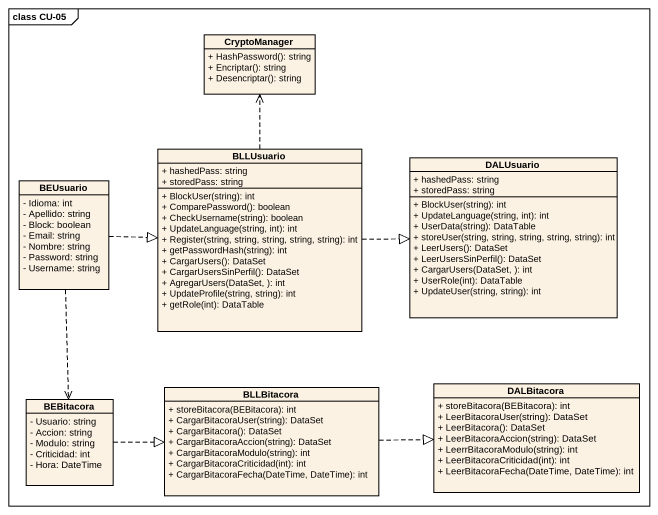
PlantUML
@startuml
mainframe class CU-05
hide circle
hide empty members
skinparam classAttributeIconSize 0
class CryptoManager {
  + HashPassword(): string
  + Encriptar(): string
  + Desencriptar(): string
}
class BLLUsuario {
  + hashedPass: string
  + storedPass: string
  + BlockUser(string): int
  + ComparePassword(): boolean
  + CheckUsername(string): boolean
  + UpdateLanguage(string, int): int
  + Register(string, string, string, string, string): int
  + getPasswordHash(string): int
  + CargarUsers(): DataSet
  + CargarUsersSinPerfil(): DataSet
  + AgregarUsers(DataSet, ): int
  + UpdateProfile(string, string): int
  + getRole(int): DataTable
}
class BEUsuario {
  - Idioma: int
  - Apellido: string
  - Block: boolean
  - Email: string
  - Nombre: string
  - Password: string
  - Username: string
}
class DALUsuario {
  + hashedPass: string
  + storedPass: string
  + BlockUser(string): int
  + UpdateLanguage(string, int): int
  + UserData(string): DataTable
  + storeUser(string, string, string, string, string): int
  + LeerUsers(): DataSet
  + LeerUsersSinPerfil(): DataSet
  + CargarUsers(DataSet, ): int
  + UserRole(int): DataTable
  + UpdateUser(string, string): int
}
class BLLBitacora {
  + storeBitacora(BEBitacora): int
  + CargarBitacoraUser(string): DataSet
  + CargarBitacora(): DataSet
  + CargarBitacoraAccion(string): DataSet
  + CargarBitacoraModulo(string): int
  + CargarBitacoraCriticidad(int): int
  + CargarBitacoraFecha(DateTime, DateTime): int
}
class DALBitacora {
  + storeBitacora(BEBitacora): int
  + LeerBitacoraUser(string): DataSet
  + LeerBitacora(): DataSet
  + LeerBitacoraAccion(string): DataSet
  + LeerrBitacoraModulo(string): int
  + LeerBitacoraCriticidad(int): int
  + LeerBitacoraFecha(DateTime, DateTime): int
}
class BEBitacora {
  - Usuario: string
  - Accion: string
  - Modulo: string
  - Criticidad: int
  - Hora: DateTime
}
BLLUsuario .up.> CryptoManager
BLLUsuario .right.|> DALUsuario
BEUsuario .right.|> BLLUsuario
BEUsuario ..> BEBitacora
BLLBitacora .right.|> DALBitacora
BEBitacora .right.|> BLLBitacora
@enduml
